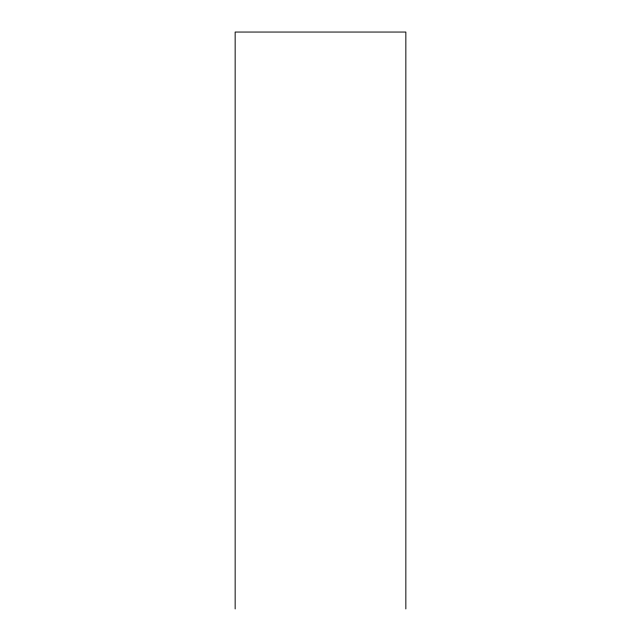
<?xml version="1.0" encoding="UTF-8"?>
<svg xmlns="http://www.w3.org/2000/svg" width="641" height="641" viewBox="0 0 641 641"><rect width="100%" height="100%" fill="white"/><g stroke="black" fill="none" stroke-linecap="round" stroke-linejoin="round"><path stroke-width="0.96" d="M405.849 608.95L405.849 32.05L235.151 32.05L235.151 608.95"/></g></svg>
